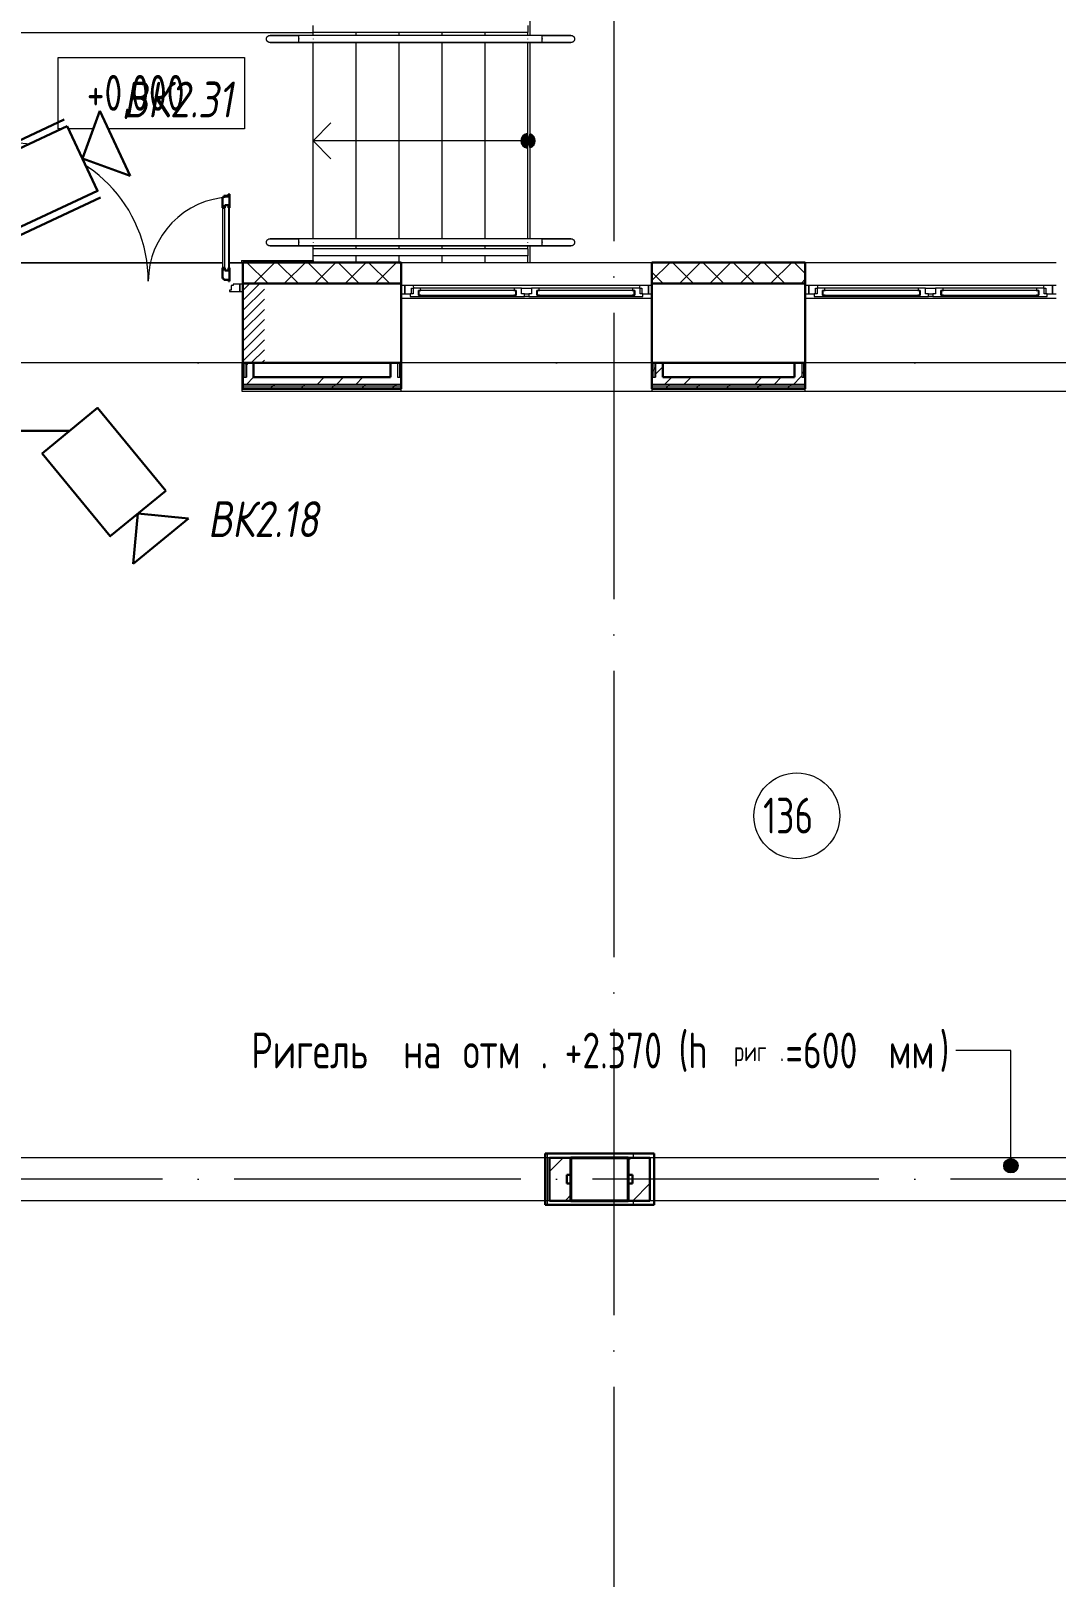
# Model space of a CAD drawing. Header units: millimetres. Extents: x -495897 to 1376592, y -28539 to 470976.
# Drawn here: x -27481 to -20327, y 378776 to 389573 of the extents above; entities that cross this region are included whole.
import ezdxf
from ezdxf.enums import TextEntityAlignment as Align

# ---------------------------------------------------------------- set-up
doc = ezdxf.new("R2010")
doc.units = ezdxf.units.MM
doc.set_wipeout_variables(frame=1)
for name, pattern in [('ADSK_Линия сетки', [25, 20, -2.5, 0, -2.5]), ('ADSK_Сверху', [450, 300, -150]), ('ADSK_Штриховая_ш2 п1_5', [4.5, 3, -1.5])]:
    doc.linetypes.add(name, pattern=pattern)
for name, color, linetype, lineweight in [('_ Окна', 7, 'Continuous', 9), ('RC-Видеонаблюдение', 5, 'Continuous', 30), ('RC-Линии_связи-Адресные', 5, 'Continuous', 30), ('Аннотация', 7, 'Continuous', 18), ('Двери', 252, 'Continuous', 9), ('Лестницы', 252, 'Continuous', 9), ('Линии', 7, 'Continuous', 9), ('Марки помещений', 252, 'Continuous', 20), ('Несущие колонны', 252, 'Continuous', 18), ('Ограждение', 252, 'Continuous', 9), ('Окна', 252, 'Continuous', 9), ('Оси', 252, 'Continuous', 9), ('Отметки', 7, 'Continuous', 9), ('Стены внутренние', 7, 'Continuous', 18), ('Стены наружные', 7, 'Continuous', 18), ('Стены штриховка', 7, 'Continuous', 9), ('Стрелки вверх', 7, 'Continuous', 18)]:
    doc.layers.add(name, color=color, linetype=linetype, lineweight=lineweight)
doc.layers.add('RC-Позиционные_обозначения', color=7, linetype='Continuous')
doc.layers.add('Двери открывание', color=7, linetype='Continuous', lineweight=9, true_color=0xc0c0c0)
doc.styles.add('GOST Common_3', font='', dxfattribs={"height": 3.5})
doc.styles.add('GOST Common_5', font='', dxfattribs={"width": 0.9, "height": 2.5})
doc.styles.add('RubezhCAD', font='', dxfattribs={"oblique": 10})
doc.styles.get("Standard").update_dxf_attribs({"font": ''})
doc.styles.get('GOST Common_3').set_extended_font_data('GOST 2.304 type A')
doc.styles.get('GOST Common_5').set_extended_font_data('GOST 2.304 type A')
doc.styles.get('RubezhCAD').set_extended_font_data('GOST type A')
doc.styles.get('Standard').set_extended_font_data('GOST type B')

# ---------------------------------------------------------------- blocks, each defined once
blk = doc.blocks.new('RC-UGO-CAM-03')
blk.add_attdef('PSTN', text='', height=2.5).set_placement((4.63, 3.28), align=Align.BOTTOM_LEFT)
blk.add_wipeout([(3.74, 0), (6.24, 2.5), (6.24, -2.5)])
blk.add_line((6.24, 2.5), (6.24, -2.5))
blk.add_wipeout([(-3.74, -2.5), (-3.74, 2.5), (3.74, 2.5), (3.74, -2.5)])
for q in [(6.24, 2.5), (6.24, -2.5)]:
    blk.add_line((3.74, 0), q)
blk.add_lwpolyline([(3.74, 3), (-4.24, 3), (-4.24, -3), (3.74, -3)])
blk.add_lwpolyline([(3.74, -2.5), (3.74, 2.5), (-3.74, 2.5), (-3.74, -2.5), (3.74, -2.5)], close=True)
blk = doc.blocks.new('RC-UGO-CAM-01')
blk.add_attdef('PSTN', text='', height=2.5).set_placement((4.63, 3.28), align=Align.BOTTOM_LEFT)
at = {"color": 1}
blk.add_wipeout([(3.74, 0), (6.24, 2.5), (6.24, -2.5)], dxfattribs=at)
blk.add_line((6.24, 2.5), (6.24, -2.5), dxfattribs=at)
blk.add_wipeout([(-3.74, -2.5), (-3.74, 2.5), (3.74, 2.5), (3.74, -2.5)], dxfattribs=at)
for q in [(6.24, 2.5), (6.24, -2.5)]:
    blk.add_line((3.74, 0), q, dxfattribs=at)
blk.add_lwpolyline([(3.74, -2.5), (3.74, 2.5), (-3.74, 2.5), (-3.74, -2.5), (3.74, -2.5)], close=True, dxfattribs=at)
blk = doc.blocks.new('1 этаж')
at = {"layer": 'Аннотация', "lineweight": 9, "true_color": 0x636466}
h = blk.add_hatch(color=251, dxfattribs=at)
edge = h.paths.add_edge_path()
edge.add_arc((-19886, 21250), 50, 0, 360)
at = {"layer": 'Двери', "lineweight": 18, "true_color": 0x636466}
h = blk.add_hatch(dxfattribs=at)
h.set_pattern_fill('FP_2', color=251, style=0, pattern_type=2)
h.set_pattern_definition([(45, (-26220.8, 27131.27), (-35.3553, 35.3553), [])])
h.paths.add_polyline_path([(-25149, 26856), (-25096, 26856), (-25096, 27406), (-25246, 27406), (-25246, 26856)])
h.paths.add_polyline_path([(-26946, 26856), (-26946, 27406), (-27096, 27406), (-27096, 26856)])
at = {"layer": 'Стрелки вверх', "true_color": 0x636466}
h = blk.add_hatch(color=251, dxfattribs=at)
edge = h.paths.add_edge_path()
edge.add_arc((-23256, 28407), 50, 89.8309, 270.1691)
edge.add_line((-23256, 28357), (-23256, 28407))
edge.add_line((-23256, 28407), (-23256, 28457))
for points in [[(-23263, 28358), (-23256, 28359), (-23256, 28456), (-23263, 28457), (-23289, 28445), (-23304, 28421), (-23304, 28393), (-23289, 28369)], [(-23243, 28361), (-23235, 28362), (-23214, 28380), (-23206, 28407), (-23214, 28434), (-23235, 28453), (-23243, 28454)]]:
    blk.add_hatch(color=251, dxfattribs=at).paths.add_polyline_path(points)
h = blk.add_hatch(color=251, dxfattribs=at)
edge = h.paths.add_edge_path()
edge.add_arc((-23256, 28407), 50, 0, 74.5742)
edge.add_line((-23243, 28455), (-23256, 28407))
edge.add_line((-23256, 28407), (-23206, 28407))
h = blk.add_hatch(color=251, dxfattribs=at)
edge = h.paths.add_edge_path()
edge.add_arc((-23256, 28407), 50, 285.4258, 360)
edge.add_line((-23206, 28407), (-23256, 28407))
edge.add_line((-23256, 28407), (-23243, 28359))
at = {"layer": '_ Окна', "color": 251, "true_color": 0x636466}
for p, q in [((-24116, 27396), (-24141, 27396)), ((-24141, 27338), (-24116, 27338)), ((-24116, 27338), (-24116, 27396)), ((-24018, 27362), (-24021, 27362)), ((-24021, 27362), (-24021, 27330)), ((-24021, 27330), (-24018, 27330)), ((-23341, 27362), (-24018, 27362)), ((-24018, 27362), (-24018, 27330)), ((-24018, 27330), (-24018, 27362)), ((-24018, 27330), (-23341, 27330)), ((-23341, 27330), (-23341, 27362)), ((-23341, 27362), (-23341, 27330)), ((-23338, 27362), (-23341, 27362)), ((-23341, 27330), (-23338, 27330)), ((-23338, 27330), (-23338, 27362)), ((-23191, 27362), (-23194, 27362)), ((-23194, 27362), (-23194, 27330)), ((-23194, 27330), (-23191, 27330)), ((-22514, 27362), (-23191, 27362)), ((-23191, 27362), (-23191, 27330)), ((-23191, 27330), (-23191, 27362)), ((-23191, 27330), (-22514, 27330)), ((-22514, 27330), (-22514, 27362)), ((-22514, 27362), (-22514, 27330)), ((-22511, 27362), (-22514, 27362)), ((-22514, 27330), (-22511, 27330)), ((-22511, 27330), (-22511, 27362)), ((-22391, 27396), (-22416, 27396)), ((-22416, 27396), (-22416, 27338)), ((-22416, 27338), (-22391, 27338)), ((-21296, 27396), (-21321, 27396)), ((-21321, 27338), (-21296, 27338)), ((-21296, 27338), (-21296, 27396)), ((-21198, 27362), (-21201, 27362)), ((-21201, 27362), (-21201, 27330)), ((-21201, 27330), (-21198, 27330)), ((-20521, 27362), (-21198, 27362)), ((-21198, 27362), (-21198, 27330)), ((-21198, 27330), (-21198, 27362)), ((-21198, 27330), (-20521, 27330)), ((-20521, 27330), (-20521, 27362)), ((-20521, 27362), (-20521, 27330)), ((-20518, 27362), (-20521, 27362)), ((-20521, 27330), (-20518, 27330)), ((-20518, 27330), (-20518, 27362)), ((-20371, 27362), (-20374, 27362)), ((-20374, 27362), (-20374, 27330)), ((-20374, 27330), (-20371, 27330)), ((-19694, 27362), (-20371, 27362)), ((-20371, 27362), (-20371, 27330)), ((-20371, 27330), (-20371, 27362)), ((-20371, 27330), (-19694, 27330)), ((-19694, 27330), (-19694, 27362)), ((-19694, 27362), (-19694, 27330)), ((-19691, 27362), (-19694, 27362)), ((-19694, 27330), (-19691, 27330)), ((-19691, 27330), (-19691, 27362)), ((-19571, 27396), (-19596, 27396)), ((-19596, 27396), (-19596, 27338)), ((-19596, 27338), (-19571, 27338))]:
    blk.add_line(p, q, dxfattribs=at)
at = {"layer": '_ Окна', "color": 251, "lineweight": 18, "true_color": 0x636466}
for p, q in [((-24056, 27396), (-24116, 27396)), ((-24116, 27396), (-24116, 27338)), ((-24116, 27338), (-24078, 27338)), ((-24058, 27338), (-24078, 27338)), ((-24078, 27338), (-24078, 27321)), ((-24078, 27321), (-24022, 27321)), ((-24070, 27338), (-24070, 27379)), ((-24070, 27379), (-24058, 27379)), ((-24058, 27379), (-24058, 27338)), ((-24007, 27379), (-24058, 27379)), ((-24052, 27379), (-24056, 27396)), ((-24022, 27321), (-24021, 27322)), ((-24021, 27330), (-24021, 27362)), ((-24021, 27362), (-24003, 27362)), ((-24003, 27330), (-24021, 27330)), ((-24021, 27322), (-24020, 27321)), ((-24020, 27321), (-24005, 27321)), ((-24003, 27362), (-24007, 27379)), ((-24005, 27321), (-24003, 27330)), ((-23351, 27379), (-23356, 27362)), ((-23356, 27362), (-23338, 27362)), ((-23338, 27330), (-23356, 27330)), ((-23356, 27330), (-23353, 27321)), ((-23353, 27321), (-23339, 27321)), ((-23301, 27379), (-23351, 27379)), ((-23339, 27321), (-23338, 27322)), ((-23338, 27362), (-23338, 27330)), ((-23338, 27322), (-23337, 27321)), ((-23337, 27321), (-23281, 27321)), ((-23301, 27338), (-23301, 27379)), ((-23281, 27338), (-23301, 27338)), ((-23281, 27321), (-23281, 27338)), ((-23231, 27338), (-23251, 27338)), ((-23251, 27338), (-23251, 27321)), ((-23251, 27321), (-23195, 27321)), ((-23231, 27379), (-23231, 27338)), ((-23180, 27379), (-23231, 27379)), ((-23195, 27321), (-23194, 27322)), ((-23194, 27330), (-23194, 27362)), ((-23194, 27362), (-23176, 27362)), ((-23176, 27330), (-23194, 27330)), ((-23194, 27322), (-23193, 27321)), ((-23193, 27321), (-23178, 27321)), ((-23176, 27362), (-23180, 27379)), ((-23178, 27321), (-23176, 27330)), ((-22524, 27379), (-22529, 27362)), ((-22529, 27362), (-22511, 27362)), ((-22511, 27330), (-22529, 27330)), ((-22529, 27330), (-22526, 27321)), ((-22526, 27321), (-22512, 27321)), ((-22474, 27379), (-22524, 27379)), ((-22512, 27321), (-22511, 27322)), ((-22511, 27362), (-22511, 27330)), ((-22511, 27322), (-22510, 27321)), ((-22510, 27321), (-22454, 27321)), ((-22475, 27396), (-22480, 27379)), ((-22416, 27396), (-22475, 27396)), ((-22474, 27338), (-22474, 27379)), ((-22474, 27379), (-22462, 27379)), ((-22454, 27338), (-22474, 27338)), ((-22462, 27379), (-22462, 27338)), ((-22454, 27321), (-22454, 27338)), ((-22454, 27338), (-22416, 27338)), ((-22416, 27338), (-22416, 27396)), ((-21236, 27396), (-21296, 27396)), ((-21296, 27396), (-21296, 27338)), ((-21296, 27338), (-21258, 27338)), ((-21238, 27338), (-21258, 27338)), ((-21258, 27338), (-21258, 27321)), ((-21258, 27321), (-21202, 27321)), ((-21250, 27338), (-21250, 27379)), ((-21250, 27379), (-21238, 27379)), ((-21238, 27379), (-21238, 27338)), ((-21187, 27379), (-21238, 27379)), ((-21232, 27379), (-21236, 27396)), ((-21202, 27321), (-21201, 27322)), ((-21201, 27330), (-21201, 27362)), ((-21201, 27362), (-21183, 27362)), ((-21183, 27330), (-21201, 27330)), ((-21201, 27322), (-21200, 27321)), ((-21200, 27321), (-21185, 27321)), ((-21183, 27362), (-21187, 27379)), ((-21185, 27321), (-21183, 27330)), ((-20531, 27379), (-20536, 27362)), ((-20536, 27362), (-20518, 27362)), ((-20518, 27330), (-20536, 27330)), ((-20536, 27330), (-20533, 27321)), ((-20533, 27321), (-20519, 27321)), ((-20481, 27379), (-20531, 27379)), ((-20519, 27321), (-20518, 27322)), ((-20518, 27362), (-20518, 27330)), ((-20518, 27322), (-20517, 27321)), ((-20517, 27321), (-20461, 27321)), ((-20481, 27338), (-20481, 27379)), ((-20461, 27338), (-20481, 27338)), ((-20461, 27321), (-20461, 27338)), ((-20411, 27338), (-20431, 27338)), ((-20431, 27338), (-20431, 27321)), ((-20431, 27321), (-20375, 27321)), ((-20411, 27379), (-20411, 27338)), ((-20360, 27379), (-20411, 27379)), ((-20375, 27321), (-20374, 27322)), ((-20374, 27330), (-20374, 27362)), ((-20374, 27362), (-20356, 27362)), ((-20356, 27330), (-20374, 27330)), ((-20374, 27322), (-20373, 27321)), ((-20373, 27321), (-20358, 27321)), ((-20356, 27362), (-20360, 27379)), ((-20358, 27321), (-20356, 27330)), ((-19704, 27379), (-19709, 27362)), ((-19709, 27362), (-19691, 27362)), ((-19691, 27330), (-19709, 27330)), ((-19709, 27330), (-19706, 27321)), ((-19706, 27321), (-19692, 27321)), ((-19654, 27379), (-19704, 27379)), ((-19692, 27321), (-19691, 27322)), ((-19691, 27362), (-19691, 27330)), ((-19691, 27322), (-19690, 27321)), ((-19690, 27321), (-19634, 27321)), ((-19655, 27396), (-19660, 27379)), ((-19596, 27396), (-19655, 27396)), ((-19654, 27338), (-19654, 27379)), ((-19654, 27379), (-19642, 27379)), ((-19634, 27338), (-19654, 27338)), ((-19642, 27379), (-19642, 27338)), ((-19634, 27321), (-19634, 27338)), ((-19634, 27338), (-19596, 27338)), ((-19596, 27338), (-19596, 27396))]:
    blk.add_line(p, q, dxfattribs=at)
at = {"layer": 'Аннотация', "color": 251, "lineweight": 20, "true_color": 0x636466}
for p, q in [((-26534, 28490), (-26534, 28990)), ((-26534, 28990), (-25234, 28990)), ((-25234, 28990), (-25234, 28490)), ((-25234, 28490), (-26534, 28490))]:
    blk.add_line(p, q, dxfattribs=at)
at = {"layer": 'Аннотация', "color": 251, "lineweight": 9, "true_color": 0x636466}
for p, q in [((-20265, 22055), (-20271, 22055)), ((-19886, 22055), (-20265, 22055)), ((-19886, 21250), (-19886, 22055))]:
    blk.add_line(p, q, dxfattribs=at)
blk.add_circle((-19886, 21250), 50, dxfattribs=at)
at = {"layer": 'Двери', "color": 251, "lineweight": 30, "true_color": 0x636466}
for p, q in [((-25379, 28014), (-25388, 28014)), ((-25388, 28014), (-25388, 27940)), ((-25347, 28024), (-25379, 28024)), ((-25379, 28024), (-25379, 28014)), ((-25338, 28034), (-25347, 28034)), ((-25347, 28034), (-25347, 28024)), ((-25338, 27940), (-25338, 28034)), ((-25388, 27940), (-25371, 27940)), ((-25371, 27940), (-25371, 27958)), ((-25371, 27958), (-25347, 27958)), ((-25347, 27958), (-25347, 27940)), ((-25347, 27940), (-25338, 27940)), ((-25388, 27520), (-25388, 27446)), ((-25388, 27520), (-25371, 27520)), ((-25388, 27446), (-25379, 27446)), ((-25379, 27446), (-25379, 27436)), ((-25379, 27436), (-25347, 27436)), ((-25371, 27520), (-25371, 27502)), ((-25371, 27502), (-25347, 27502)), ((-25347, 27520), (-25338, 27520)), ((-25347, 27502), (-25347, 27520)), ((-25347, 27436), (-25347, 27426)), ((-25347, 27426), (-25338, 27426)), ((-25338, 27426), (-25338, 27520))]:
    blk.add_line(p, q, dxfattribs=at)
at = {"layer": 'Двери', "color": 251, "true_color": 0x636466}
for p, q in [((-25388, 27940), (-25388, 27520)), ((-25371, 27502), (-25371, 27958)), ((-25371, 27958), (-25347, 27958)), ((-25347, 27958), (-25347, 27502)), ((-25338, 27520), (-25338, 27940)), ((-25347, 27502), (-25371, 27502)), ((-25328, 27365), (-25338, 27365)), ((-25338, 27365), (-25338, 27356)), ((-25338, 27356), (-25266, 27356)), ((-25313, 27397), (-25328, 27397)), ((-25328, 27397), (-25328, 27365)), ((-25313, 27406), (-25313, 27397)), ((-25266, 27406), (-25313, 27406)), ((-25246, 27406), (-25266, 27406)), ((-25266, 27406), (-25266, 27356)), ((-25266, 27356), (-25266, 27406)), ((-25266, 27356), (-25246, 27356)), ((-25246, 27356), (-25246, 27406))]:
    blk.add_line(p, q, dxfattribs=at)
at = {"layer": 'Двери', "color": 251, "linetype": 'ADSK_Штриховая_ш2 п1_5', "true_color": 0x636466}
for p, q in [((-25096, 27406), (-25246, 27406)), ((-25246, 27406), (-25246, 26856)), ((-25246, 26856), (-25096, 26856))]:
    blk.add_line(p, q, dxfattribs=at)
at = {"layer": 'Двери открывание', "color": 251, "true_color": 0x636466}
for centre, radius, start, end in [((-26874, 27426), 968, 0, 88.8161), ((-25318, 27426), 588, 91.9492, 180)]:
    blk.add_arc(centre, radius, start, end, dxfattribs=at)
at = {"layer": 'Лестницы', "color": 251, "true_color": 0x636466}
for p, q in [((-24756, 29143), (-24756, 29163)), ((-24756, 29143), (-24756, 29163)), ((-24456, 29143), (-24456, 29163)), ((-24456, 29143), (-24456, 29163)), ((-24156, 29143), (-24156, 29163)), ((-24156, 29143), (-24156, 29163)), ((-23856, 29143), (-23856, 29163)), ((-23856, 29143), (-23856, 29163)), ((-23556, 29143), (-23556, 29163)), ((-23556, 29143), (-23556, 29163)), ((-24756, 27723), (-24756, 29093)), ((-24756, 27723), (-24756, 29093)), ((-24456, 27723), (-24456, 29093)), ((-24456, 27723), (-24456, 29093)), ((-24156, 27723), (-24156, 29093)), ((-24156, 27723), (-24156, 29093)), ((-23856, 27723), (-23856, 29093)), ((-23856, 27723), (-23856, 29093)), ((-23556, 27723), (-23556, 29093)), ((-23556, 27723), (-23556, 29093)), ((-24756, 27653), (-24756, 27673)), ((-24756, 27653), (-24756, 27673)), ((-24456, 27653), (-24456, 27673)), ((-24456, 27653), (-24456, 27673)), ((-24156, 27653), (-24156, 27673)), ((-24156, 27653), (-24156, 27673)), ((-23856, 27653), (-23856, 27673)), ((-23856, 27653), (-23856, 27673)), ((-23556, 27653), (-23556, 27673)), ((-23556, 27653), (-23556, 27673)), ((-26804, 27556), (-25388, 27556)), ((-25338, 27556), (-25256, 27556)), ((-24756, 27571), (-24756, 27603)), ((-24756, 27571), (-24756, 27603)), ((-24456, 27558), (-24456, 27603)), ((-24456, 27558), (-24456, 27603)), ((-24156, 27558), (-24156, 27603)), ((-24156, 27558), (-24156, 27603)), ((-23856, 27558), (-23856, 27603)), ((-23856, 27558), (-23856, 27603)), ((-23556, 27558), (-23556, 27603)), ((-23556, 27558), (-23556, 27603))]:
    blk.add_line(p, q, dxfattribs=at)
at = {"layer": 'Линии', "color": 251, "linetype": 'ADSK_Сверху', "ltscale": 100, "true_color": 0x636466}
for p, q in [((-7751, 21306), (-28216, 21306)), ((-7751, 21006), (-28216, 21006))]:
    blk.add_line(p, q, dxfattribs=at)
at = {"layer": 'Марки помещений', "color": 251, "true_color": 0x636466}
blk.add_circle((-21380, 23693), 300, dxfattribs=at)
at = {"layer": 'Несущие колонны', "color": 251, "lineweight": 40, "true_color": 0x636466}
for p, q in [((-22956, 21306), (-22556, 21306)), ((-22956, 21006), (-22956, 21306)), ((-22556, 21306), (-22956, 21306)), ((-22956, 21306), (-22956, 21006)), ((-22556, 21306), (-22556, 21006)), ((-22556, 21006), (-22556, 21306)), ((-22556, 21006), (-22956, 21006)), ((-22956, 21006), (-22556, 21006))]:
    blk.add_line(p, q, dxfattribs=at)
at = {"layer": 'Ограждение', "color": 251, "true_color": 0x636466}
for p, q in [((-26961, 29163), (-24756, 29163)), ((-24756, 29163), (-24756, 29213)), ((-23256, 29163), (-24756, 29163)), ((-23256, 29213), (-23256, 29163)), ((-24762, 29143), (-24856, 29143)), ((-24856, 29093), (-24856, 29143)), ((-24756, 29143), (-24856, 29143)), ((-24856, 29121), (-24856, 29116)), ((-24856, 29118), (-24856, 29121)), ((-24856, 29116), (-24856, 29118)), ((-24856, 29093), (-24762, 29093)), ((-24756, 29093), (-24856, 29093)), ((-23262, 29143), (-24762, 29143)), ((-24762, 29093), (-23262, 29093)), ((-23256, 29143), (-24756, 29143)), ((-23256, 29093), (-24756, 29093)), ((-23156, 29143), (-23256, 29143)), ((-23156, 29143), (-23256, 29143)), ((-23256, 29093), (-23156, 29093)), ((-23156, 29093), (-23256, 29093)), ((-23156, 29093), (-23156, 29143)), ((-23156, 29116), (-23156, 29121)), ((-23156, 29121), (-23156, 29118)), ((-23156, 29118), (-23156, 29116)), ((-24762, 27723), (-24856, 27723)), ((-24856, 27673), (-24856, 27723)), ((-24756, 27723), (-24856, 27723)), ((-24856, 27701), (-24856, 27696)), ((-24856, 27698), (-24856, 27701)), ((-24856, 27696), (-24856, 27698)), ((-24856, 27673), (-24762, 27673)), ((-24756, 27673), (-24856, 27673)), ((-23262, 27723), (-24762, 27723)), ((-24762, 27673), (-23262, 27673)), ((-23256, 27723), (-24756, 27723)), ((-23256, 27673), (-24756, 27673)), ((-24756, 27603), (-24756, 27653)), ((-23256, 27653), (-24756, 27653)), ((-23156, 27723), (-23256, 27723)), ((-23156, 27723), (-23256, 27723)), ((-23256, 27673), (-23156, 27673)), ((-23156, 27673), (-23256, 27673)), ((-23256, 27653), (-23256, 27603)), ((-23156, 27673), (-23156, 27723)), ((-23156, 27696), (-23156, 27701)), ((-23156, 27701), (-23156, 27698)), ((-23156, 27698), (-23156, 27696)), ((-23256, 27603), (-24756, 27603)), ((-22391, 27306), (-24141, 27306)), ((-19571, 27306), (-21321, 27306)), ((-25251, 26656), (-25251, 26856)), ((-25246, 26856), (-25251, 26856)), ((-22391, 26856), (-24141, 26856)), ((-19571, 26856), (-21321, 26856)), ((-24141, 26656), (-24141, 26676)), ((-22391, 26676), (-22391, 26656)), ((-21321, 26656), (-21321, 26676)), ((-11051, 26656), (-25251, 26656)), ((-22391, 26656), (-24141, 26656)), ((-19571, 26656), (-21321, 26656))]:
    blk.add_line(p, q, dxfattribs=at)
at = {"layer": 'Ограждение', "color": 251, "true_color": 0x636466, "flags": 128}
for points in [[(-25081, 29118), (-25081, 29119), (-25081, 29120), (-25081, 29121), (-25081, 29122), (-25081, 29123), (-25080, 29124), (-25080, 29125), (-25080, 29126), (-25080, 29127), (-25079, 29128), (-25079, 29129), (-25078, 29130), (-25078, 29131), (-25077, 29132), (-25077, 29132), (-25076, 29133), (-25076, 29134), (-25075, 29135), (-25074, 29135), (-25074, 29136), (-25073, 29137), (-25072, 29138), (-25071, 29138), (-25071, 29139), (-25070, 29139), (-25069, 29140), (-25068, 29140), (-25067, 29141), (-25066, 29141), (-25065, 29142), (-25064, 29142), (-25063, 29142), (-25062, 29142), (-25061, 29143), (-25060, 29143), (-25059, 29143), (-25058, 29143), (-25057, 29143), (-25056, 29143), (-25056, 29143)], [(-25056, 29093), (-25057, 29093), (-25058, 29093), (-25059, 29093), (-25060, 29094), (-25061, 29094), (-25062, 29094), (-25063, 29094), (-25064, 29095), (-25065, 29095), (-25066, 29095), (-25067, 29096), (-25068, 29096), (-25069, 29097), (-25069, 29097), (-25070, 29098), (-25071, 29098), (-25072, 29099), (-25073, 29099), (-25073, 29100), (-25074, 29101), (-25075, 29102), (-25075, 29102), (-25076, 29103), (-25077, 29104), (-25077, 29105), (-25078, 29106), (-25078, 29106), (-25079, 29107), (-25079, 29108), (-25079, 29109), (-25080, 29110), (-25080, 29111), (-25080, 29112), (-25081, 29113), (-25081, 29114), (-25081, 29115), (-25081, 29116), (-25081, 29117), (-25081, 29118), (-25081, 29118)], [(-24856, 29143), (-24864, 29143), (-24872, 29143), (-24880, 29143), (-24888, 29143), (-24896, 29143), (-24904, 29143), (-24911, 29143), (-24919, 29143), (-24927, 29143), (-24934, 29143), (-24941, 29143), (-24949, 29143), (-24956, 29143), (-24962, 29143), (-24969, 29143), (-24976, 29143), (-24982, 29143), (-24988, 29143), (-24994, 29143), (-25000, 29143), (-25005, 29143), (-25010, 29143), (-25015, 29143), (-25020, 29143), (-25024, 29143), (-25029, 29143), (-25033, 29143), (-25036, 29143), (-25040, 29143), (-25043, 29143), (-25045, 29143), (-25048, 29143), (-25050, 29143), (-25052, 29143), (-25053, 29143), (-25054, 29143), (-25055, 29143), (-25056, 29143), (-25056, 29143), (-25056, 29143)], [(-25056, 29143), (-25056, 29143), (-25056, 29143), (-25055, 29143), (-25054, 29143), (-25052, 29143), (-25050, 29143), (-25048, 29143), (-25046, 29143), (-25043, 29143), (-25040, 29143), (-25037, 29143), (-25034, 29143), (-25030, 29143), (-25026, 29143), (-25021, 29143), (-25017, 29143), (-25012, 29143), (-25007, 29143), (-25001, 29143), (-24996, 29143), (-24990, 29143), (-24984, 29143), (-24977, 29143), (-24971, 29143), (-24964, 29143), (-24957, 29143), (-24950, 29143), (-24943, 29143), (-24936, 29143), (-24929, 29143), (-24921, 29143), (-24914, 29143), (-24906, 29143), (-24898, 29143), (-24890, 29143), (-24882, 29143), (-24874, 29143), (-24866, 29143), (-24858, 29143), (-24856, 29143)], [(-24856, 29093), (-24864, 29093), (-24872, 29093), (-24880, 29093), (-24888, 29093), (-24896, 29093), (-24904, 29093), (-24911, 29093), (-24919, 29093), (-24927, 29093), (-24934, 29093), (-24941, 29093), (-24949, 29093), (-24956, 29093), (-24962, 29093), (-24969, 29093), (-24976, 29093), (-24982, 29093), (-24988, 29093), (-24994, 29093), (-25000, 29093), (-25005, 29093), (-25010, 29093), (-25015, 29093), (-25020, 29093), (-25024, 29093), (-25029, 29093), (-25033, 29093), (-25036, 29093), (-25040, 29093), (-25043, 29093), (-25045, 29093), (-25048, 29093), (-25050, 29093), (-25052, 29093), (-25053, 29093), (-25054, 29093), (-25055, 29093), (-25056, 29093), (-25056, 29093), (-25056, 29093)], [(-25056, 29093), (-25056, 29093), (-25056, 29093), (-25055, 29093), (-25054, 29093), (-25052, 29093), (-25050, 29093), (-25048, 29093), (-25046, 29093), (-25043, 29093), (-25040, 29093), (-25037, 29093), (-25034, 29093), (-25030, 29093), (-25026, 29093), (-25021, 29093), (-25017, 29093), (-25012, 29093), (-25007, 29093), (-25001, 29093), (-24996, 29093), (-24990, 29093), (-24984, 29093), (-24977, 29093), (-24971, 29093), (-24964, 29093), (-24957, 29093), (-24950, 29093), (-24943, 29093), (-24936, 29093), (-24929, 29093), (-24921, 29093), (-24914, 29093), (-24906, 29093), (-24898, 29093), (-24890, 29093), (-24882, 29093), (-24874, 29093), (-24866, 29093), (-24858, 29093), (-24856, 29093)], [(-23156, 29143), (-23148, 29143), (-23140, 29143), (-23132, 29143), (-23124, 29143), (-23116, 29143), (-23108, 29143), (-23101, 29143), (-23093, 29143), (-23085, 29143), (-23078, 29143), (-23071, 29143), (-23063, 29143), (-23056, 29143), (-23050, 29143), (-23043, 29143), (-23036, 29143), (-23030, 29143), (-23024, 29143), (-23018, 29143), (-23012, 29143), (-23007, 29143), (-23002, 29143), (-22997, 29143), (-22992, 29143), (-22988, 29143), (-22983, 29143), (-22979, 29143), (-22976, 29143), (-22972, 29143), (-22969, 29143), (-22967, 29143), (-22964, 29143), (-22962, 29143), (-22960, 29143), (-22959, 29143), (-22958, 29143), (-22957, 29143), (-22956, 29143), (-22956, 29143), (-22956, 29143)], [(-22956, 29143), (-22956, 29143), (-22956, 29143), (-22957, 29143), (-22958, 29143), (-22960, 29143), (-22962, 29143), (-22964, 29143), (-22966, 29143), (-22969, 29143), (-22972, 29143), (-22975, 29143), (-22978, 29143), (-22982, 29143), (-22986, 29143), (-22991, 29143), (-22995, 29143), (-23000, 29143), (-23005, 29143), (-23011, 29143), (-23016, 29143), (-23022, 29143), (-23028, 29143), (-23035, 29143), (-23041, 29143), (-23048, 29143), (-23055, 29143), (-23062, 29143), (-23069, 29143), (-23076, 29143), (-23083, 29143), (-23091, 29143), (-23098, 29143), (-23106, 29143), (-23114, 29143), (-23122, 29143), (-23130, 29143), (-23138, 29143), (-23146, 29143), (-23154, 29143), (-23156, 29143)], [(-23156, 29093), (-23148, 29093), (-23140, 29093), (-23132, 29093), (-23124, 29093), (-23116, 29093), (-23108, 29093), (-23101, 29093), (-23093, 29093), (-23085, 29093), (-23078, 29093), (-23071, 29093), (-23063, 29093), (-23056, 29093), (-23050, 29093), (-23043, 29093), (-23036, 29093), (-23030, 29093), (-23024, 29093), (-23018, 29093), (-23012, 29093), (-23007, 29093), (-23002, 29093), (-22997, 29093), (-22992, 29093), (-22988, 29093), (-22983, 29093), (-22979, 29093), (-22976, 29093), (-22972, 29093), (-22969, 29093), (-22967, 29093), (-22964, 29093), (-22962, 29093), (-22960, 29093), (-22959, 29093), (-22958, 29093), (-22957, 29093), (-22956, 29093), (-22956, 29093), (-22956, 29093)], [(-22956, 29093), (-22956, 29093), (-22956, 29093), (-22957, 29093), (-22958, 29093), (-22960, 29093), (-22962, 29093), (-22964, 29093), (-22966, 29093), (-22969, 29093), (-22972, 29093), (-22975, 29093), (-22978, 29093), (-22982, 29093), (-22986, 29093), (-22991, 29093), (-22995, 29093), (-23000, 29093), (-23005, 29093), (-23011, 29093), (-23016, 29093), (-23022, 29093), (-23028, 29093), (-23035, 29093), (-23041, 29093), (-23048, 29093), (-23055, 29093), (-23062, 29093), (-23069, 29093), (-23076, 29093), (-23083, 29093), (-23091, 29093), (-23098, 29093), (-23106, 29093), (-23114, 29093), (-23122, 29093), (-23130, 29093), (-23138, 29093), (-23146, 29093), (-23154, 29093), (-23156, 29093)], [(-22956, 29143), (-22955, 29143), (-22954, 29143), (-22953, 29143), (-22952, 29143), (-22951, 29143), (-22950, 29143), (-22949, 29142), (-22948, 29142), (-22947, 29142), (-22946, 29141), (-22945, 29141), (-22944, 29140), (-22943, 29140), (-22943, 29139), (-22942, 29139), (-22941, 29138), (-22940, 29138), (-22939, 29137), (-22939, 29136), (-22938, 29136), (-22937, 29135), (-22937, 29134), (-22936, 29133), (-22935, 29133), (-22935, 29132), (-22934, 29131), (-22934, 29130), (-22933, 29129), (-22933, 29128), (-22933, 29127), (-22932, 29126), (-22932, 29125), (-22932, 29124), (-22931, 29123), (-22931, 29123), (-22931, 29122), (-22931, 29121), (-22931, 29120), (-22931, 29119), (-22931, 29118)], [(-22931, 29118), (-22931, 29117), (-22931, 29116), (-22931, 29115), (-22931, 29114), (-22931, 29113), (-22932, 29112), (-22932, 29111), (-22932, 29110), (-22932, 29109), (-22933, 29109), (-22933, 29108), (-22934, 29107), (-22934, 29106), (-22935, 29105), (-22935, 29104), (-22936, 29103), (-22936, 29103), (-22937, 29102), (-22938, 29101), (-22938, 29100), (-22939, 29100), (-22940, 29099), (-22941, 29098), (-22941, 29098), (-22942, 29097), (-22943, 29097), (-22944, 29096), (-22945, 29096), (-22946, 29095), (-22947, 29095), (-22948, 29095), (-22949, 29094), (-22950, 29094), (-22951, 29094), (-22952, 29094), (-22953, 29093), (-22954, 29093), (-22955, 29093), (-22956, 29093), (-22956, 29093)], [(-25081, 27698), (-25081, 27699), (-25081, 27700), (-25081, 27701), (-25081, 27702), (-25081, 27703), (-25080, 27704), (-25080, 27705), (-25080, 27706), (-25080, 27707), (-25079, 27708), (-25079, 27709), (-25078, 27710), (-25078, 27711), (-25077, 27712), (-25077, 27712), (-25076, 27713), (-25076, 27714), (-25075, 27715), (-25074, 27715), (-25074, 27716), (-25073, 27717), (-25072, 27718), (-25071, 27718), (-25071, 27719), (-25070, 27719), (-25069, 27720), (-25068, 27720), (-25067, 27721), (-25066, 27721), (-25065, 27722), (-25064, 27722), (-25063, 27722), (-25062, 27722), (-25061, 27723), (-25060, 27723), (-25059, 27723), (-25058, 27723), (-25057, 27723), (-25056, 27723), (-25056, 27723)], [(-25056, 27673), (-25057, 27673), (-25058, 27673), (-25059, 27673), (-25060, 27674), (-25061, 27674), (-25062, 27674), (-25063, 27674), (-25064, 27675), (-25065, 27675), (-25066, 27675), (-25067, 27676), (-25068, 27676), (-25069, 27677), (-25069, 27677), (-25070, 27678), (-25071, 27678), (-25072, 27679), (-25073, 27679), (-25073, 27680), (-25074, 27681), (-25075, 27682), (-25075, 27682), (-25076, 27683), (-25077, 27684), (-25077, 27685), (-25078, 27686), (-25078, 27686), (-25079, 27687), (-25079, 27688), (-25079, 27689), (-25080, 27690), (-25080, 27691), (-25080, 27692), (-25081, 27693), (-25081, 27694), (-25081, 27695), (-25081, 27696), (-25081, 27697), (-25081, 27698), (-25081, 27698)], [(-24856, 27723), (-24864, 27723), (-24872, 27723), (-24880, 27723), (-24888, 27723), (-24896, 27723), (-24904, 27723), (-24911, 27723), (-24919, 27723), (-24927, 27723), (-24934, 27723), (-24941, 27723), (-24949, 27723), (-24956, 27723), (-24962, 27723), (-24969, 27723), (-24976, 27723), (-24982, 27723), (-24988, 27723), (-24994, 27723), (-25000, 27723), (-25005, 27723), (-25010, 27723), (-25015, 27723), (-25020, 27723), (-25024, 27723), (-25029, 27723), (-25033, 27723), (-25036, 27723), (-25040, 27723), (-25043, 27723), (-25045, 27723), (-25048, 27723), (-25050, 27723), (-25052, 27723), (-25053, 27723), (-25054, 27723), (-25055, 27723), (-25056, 27723), (-25056, 27723), (-25056, 27723)], [(-25056, 27723), (-25056, 27723), (-25056, 27723), (-25055, 27723), (-25054, 27723), (-25052, 27723), (-25050, 27723), (-25048, 27723), (-25046, 27723), (-25043, 27723), (-25040, 27723), (-25037, 27723), (-25034, 27723), (-25030, 27723), (-25026, 27723), (-25021, 27723), (-25017, 27723), (-25012, 27723), (-25007, 27723), (-25001, 27723), (-24996, 27723), (-24990, 27723), (-24984, 27723), (-24977, 27723), (-24971, 27723), (-24964, 27723), (-24957, 27723), (-24950, 27723), (-24943, 27723), (-24936, 27723), (-24929, 27723), (-24921, 27723), (-24914, 27723), (-24906, 27723), (-24898, 27723), (-24890, 27723), (-24882, 27723), (-24874, 27723), (-24866, 27723), (-24858, 27723), (-24856, 27723)], [(-24856, 27673), (-24864, 27673), (-24872, 27673), (-24880, 27673), (-24888, 27673), (-24896, 27673), (-24904, 27673), (-24911, 27673), (-24919, 27673), (-24927, 27673), (-24934, 27673), (-24941, 27673), (-24949, 27673), (-24956, 27673), (-24962, 27673), (-24969, 27673), (-24976, 27673), (-24982, 27673), (-24988, 27673), (-24994, 27673), (-25000, 27673), (-25005, 27673), (-25010, 27673), (-25015, 27673), (-25020, 27673), (-25024, 27673), (-25029, 27673), (-25033, 27673), (-25036, 27673), (-25040, 27673), (-25043, 27673), (-25045, 27673), (-25048, 27673), (-25050, 27673), (-25052, 27673), (-25053, 27673), (-25054, 27673), (-25055, 27673), (-25056, 27673), (-25056, 27673), (-25056, 27673)], [(-25056, 27673), (-25056, 27673), (-25056, 27673), (-25055, 27673), (-25054, 27673), (-25052, 27673), (-25050, 27673), (-25048, 27673), (-25046, 27673), (-25043, 27673), (-25040, 27673), (-25037, 27673), (-25034, 27673), (-25030, 27673), (-25026, 27673), (-25021, 27673), (-25017, 27673), (-25012, 27673), (-25007, 27673), (-25001, 27673), (-24996, 27673), (-24990, 27673), (-24984, 27673), (-24977, 27673), (-24971, 27673), (-24964, 27673), (-24957, 27673), (-24950, 27673), (-24943, 27673), (-24936, 27673), (-24929, 27673), (-24921, 27673), (-24914, 27673), (-24906, 27673), (-24898, 27673), (-24890, 27673), (-24882, 27673), (-24874, 27673), (-24866, 27673), (-24858, 27673), (-24856, 27673)], [(-23156, 27723), (-23148, 27723), (-23140, 27723), (-23132, 27723), (-23124, 27723), (-23116, 27723), (-23108, 27723), (-23101, 27723), (-23093, 27723), (-23085, 27723), (-23078, 27723), (-23071, 27723), (-23063, 27723), (-23056, 27723), (-23050, 27723), (-23043, 27723), (-23036, 27723), (-23030, 27723), (-23024, 27723), (-23018, 27723), (-23012, 27723), (-23007, 27723), (-23002, 27723), (-22997, 27723), (-22992, 27723), (-22988, 27723), (-22983, 27723), (-22979, 27723), (-22976, 27723), (-22972, 27723), (-22969, 27723), (-22967, 27723), (-22964, 27723), (-22962, 27723), (-22960, 27723), (-22959, 27723), (-22958, 27723), (-22957, 27723), (-22956, 27723), (-22956, 27723), (-22956, 27723)], [(-22956, 27723), (-22956, 27723), (-22956, 27723), (-22957, 27723), (-22958, 27723), (-22960, 27723), (-22962, 27723), (-22964, 27723), (-22966, 27723), (-22969, 27723), (-22972, 27723), (-22975, 27723), (-22978, 27723), (-22982, 27723), (-22986, 27723), (-22991, 27723), (-22995, 27723), (-23000, 27723), (-23005, 27723), (-23011, 27723), (-23016, 27723), (-23022, 27723), (-23028, 27723), (-23035, 27723), (-23041, 27723), (-23048, 27723), (-23055, 27723), (-23062, 27723), (-23069, 27723), (-23076, 27723), (-23083, 27723), (-23091, 27723), (-23098, 27723), (-23106, 27723), (-23114, 27723), (-23122, 27723), (-23130, 27723), (-23138, 27723), (-23146, 27723), (-23154, 27723), (-23156, 27723)], [(-23156, 27673), (-23148, 27673), (-23140, 27673), (-23132, 27673), (-23124, 27673), (-23116, 27673), (-23108, 27673), (-23101, 27673), (-23093, 27673), (-23085, 27673), (-23078, 27673), (-23071, 27673), (-23063, 27673), (-23056, 27673), (-23050, 27673), (-23043, 27673), (-23036, 27673), (-23030, 27673), (-23024, 27673), (-23018, 27673), (-23012, 27673), (-23007, 27673), (-23002, 27673), (-22997, 27673), (-22992, 27673), (-22988, 27673), (-22983, 27673), (-22979, 27673), (-22976, 27673), (-22972, 27673), (-22969, 27673), (-22967, 27673), (-22964, 27673), (-22962, 27673), (-22960, 27673), (-22959, 27673), (-22958, 27673), (-22957, 27673), (-22956, 27673), (-22956, 27673), (-22956, 27673)], [(-22956, 27673), (-22956, 27673), (-22956, 27673), (-22957, 27673), (-22958, 27673), (-22960, 27673), (-22962, 27673), (-22964, 27673), (-22966, 27673), (-22969, 27673), (-22972, 27673), (-22975, 27673), (-22978, 27673), (-22982, 27673), (-22986, 27673), (-22991, 27673), (-22995, 27673), (-23000, 27673), (-23005, 27673), (-23011, 27673), (-23016, 27673), (-23022, 27673), (-23028, 27673), (-23035, 27673), (-23041, 27673), (-23048, 27673), (-23055, 27673), (-23062, 27673), (-23069, 27673), (-23076, 27673), (-23083, 27673), (-23091, 27673), (-23098, 27673), (-23106, 27673), (-23114, 27673), (-23122, 27673), (-23130, 27673), (-23138, 27673), (-23146, 27673), (-23154, 27673), (-23156, 27673)], [(-22956, 27723), (-22955, 27723), (-22954, 27723), (-22953, 27723), (-22952, 27723), (-22951, 27723), (-22950, 27723), (-22949, 27722), (-22948, 27722), (-22947, 27722), (-22946, 27721), (-22945, 27721), (-22944, 27720), (-22943, 27720), (-22943, 27719), (-22942, 27719), (-22941, 27718), (-22940, 27718), (-22939, 27717), (-22939, 27716), (-22938, 27716), (-22937, 27715), (-22937, 27714), (-22936, 27713), (-22935, 27713), (-22935, 27712), (-22934, 27711), (-22934, 27710), (-22933, 27709), (-22933, 27708), (-22933, 27707), (-22932, 27706), (-22932, 27705), (-22932, 27704), (-22931, 27703), (-22931, 27703), (-22931, 27702), (-22931, 27701), (-22931, 27700), (-22931, 27699), (-22931, 27698)], [(-22931, 27698), (-22931, 27697), (-22931, 27696), (-22931, 27695), (-22931, 27694), (-22931, 27693), (-22932, 27692), (-22932, 27691), (-22932, 27690), (-22932, 27689), (-22933, 27689), (-22933, 27688), (-22934, 27687), (-22934, 27686), (-22935, 27685), (-22935, 27684), (-22936, 27683), (-22936, 27683), (-22937, 27682), (-22938, 27681), (-22938, 27680), (-22939, 27680), (-22940, 27679), (-22941, 27678), (-22941, 27678), (-22942, 27677), (-22943, 27677), (-22944, 27676), (-22945, 27676), (-22946, 27675), (-22947, 27675), (-22948, 27675), (-22949, 27674), (-22950, 27674), (-22951, 27674), (-22952, 27674), (-22953, 27673), (-22954, 27673), (-22955, 27673), (-22956, 27673), (-22956, 27673)]]:
    blk.add_lwpolyline(points, dxfattribs=at)
at = {"layer": 'Ограждение', "color": 251, "true_color": 0x636466}
for points in [[(-24756, 29120), (-24756, 29120), (-24756, 29118), (-24756, 29117), (-24756, 29116)], [(-23256, 29116), (-23256, 29117), (-23256, 29118), (-23256, 29120), (-23256, 29120)], [(-24756, 27700), (-24756, 27700), (-24756, 27698), (-24756, 27697), (-24756, 27696)], [(-23256, 27696), (-23256, 27697), (-23256, 27698), (-23256, 27700), (-23256, 27700)]]:
    blk.add_open_spline(points, degree=3, dxfattribs=at)
at = {"layer": 'Окна', "color": 251, "true_color": 0x636466}
for p, q in [((-22475, 27396), (-24056, 27396)), ((-24022, 27321), (-24020, 27321)), ((-23351, 27379), (-24007, 27379)), ((-24005, 27321), (-23353, 27321)), ((-23339, 27321), (-23337, 27321)), ((-23301, 27379), (-23231, 27379)), ((-23281, 27338), (-23251, 27338)), ((-23251, 27321), (-23281, 27321)), ((-23195, 27321), (-23193, 27321)), ((-22524, 27379), (-23180, 27379)), ((-23178, 27321), (-22526, 27321)), ((-22512, 27321), (-22510, 27321)), ((-19655, 27396), (-21236, 27396)), ((-21202, 27321), (-21200, 27321)), ((-20531, 27379), (-21187, 27379)), ((-21185, 27321), (-20533, 27321)), ((-20519, 27321), (-20517, 27321)), ((-20481, 27379), (-20411, 27379)), ((-20461, 27338), (-20431, 27338)), ((-20431, 27321), (-20461, 27321)), ((-20375, 27321), (-20373, 27321)), ((-19704, 27379), (-20360, 27379)), ((-20358, 27321), (-19706, 27321)), ((-19692, 27321), (-19690, 27321))]:
    blk.add_line(p, q, dxfattribs=at)
at = {"layer": 'Оси', "color": 251, "linetype": 'ADSK_Линия сетки', "ltscale": 100, "true_color": 0x636466}
for p, q in [((-22656, 32207), (-22656, -32500)), ((-806, 26856), (-72528, 26856)), ((-806, 21156), (-72528, 21156))]:
    blk.add_line(p, q, dxfattribs=at)
at = {"layer": 'Стены внутренние', "color": 251, "true_color": 0x636466}
for p, q in [((-26804, 27558), (-25388, 27558)), ((-25338, 27558), (-25256, 27558)), ((-24141, 27558), (-22391, 27558)), ((-21321, 27558), (-19571, 27558)), ((-24141, 27406), (-25246, 27406)), ((-21321, 27406), (-22391, 27406)), ((-25251, 26856), (-26946, 26856))]:
    blk.add_line(p, q, dxfattribs=at)
at = {"layer": 'Стены внутренние', "color": 251, "lineweight": 30, "true_color": 0x636466}
for p, q in [((-24141, 27558), (-25246, 27558)), ((-25246, 27558), (-25246, 27416)), ((-24141, 27416), (-24141, 27558)), ((-21321, 27558), (-22391, 27558)), ((-22391, 27558), (-22391, 27416)), ((-21321, 27416), (-21321, 27558)), ((-25246, 26856), (-25246, 27406)), ((-24141, 26856), (-24141, 27406)), ((-22391, 26856), (-22391, 27406)), ((-21321, 26856), (-21321, 27406)), ((-24216, 26856), (-25171, 26856)), ((-21396, 26856), (-22316, 26856))]:
    blk.add_line(p, q, dxfattribs=at)
at = {"layer": 'Стены внутренние', "color": 251, "linetype": 'Continuous', "lineweight": 9, "true_color": 0x636466}
for p, q in [((-25244, 27549), (-25236, 27556)), ((-25075, 27416), (-25215, 27556)), ((-25164, 27416), (-25024, 27556)), ((-25007, 27558), (-25008, 27556)), ((-24863, 27416), (-25003, 27556)), ((-24952, 27416), (-24812, 27556)), ((-24650, 27416), (-24790, 27556)), ((-24740, 27416), (-24600, 27556)), ((-24438, 27416), (-24578, 27556)), ((-24528, 27416), (-24388, 27556)), ((-24226, 27416), (-24366, 27556)), ((-24329, 27556), (-24330, 27558)), ((-24316, 27416), (-24176, 27556)), ((-24143, 27545), (-24154, 27556)), ((-22389, 27434), (-22267, 27556)), ((-22105, 27416), (-22245, 27556)), ((-22194, 27416), (-22054, 27556)), ((-22191, 27558), (-22192, 27556)), ((-21893, 27416), (-22033, 27556)), ((-21982, 27416), (-21842, 27556)), ((-21956, 27558), (-21958, 27556)), ((-21681, 27416), (-21821, 27556)), ((-21770, 27416), (-21630, 27556)), ((-21468, 27416), (-21608, 27556)), ((-21558, 27416), (-21418, 27556)), ((-21513, 27556), (-21514, 27558)), ((-21323, 27483), (-21396, 27556)), ((-25244, 27516), (-25246, 27519)), ((-22317, 27416), (-22389, 27488)), ((-21346, 27416), (-21323, 27439))]:
    blk.add_line(p, q, dxfattribs=at)
at = {"layer": 'Стены наружные', "color": 251, "true_color": 0x636466}
for p, q in [((-23243, 29273), (-23243, 29143)), ((-23256, 29143), (-23256, 29163)), ((-23256, 27723), (-23256, 29093)), ((-23243, 29093), (-23243, 27723)), ((-23256, 27653), (-23256, 27673)), ((-23243, 27673), (-23243, 27558)), ((-25256, 27571), (-24756, 27571)), ((-25256, 27571), (-25256, 27556)), ((-25246, 27556), (-25256, 27556)), ((-24756, 27571), (-24756, 27558)), ((-23256, 27558), (-23256, 27603))]:
    blk.add_line(p, q, dxfattribs=at)
at = {"layer": 'Стены наружные', "color": 251, "lineweight": 30, "true_color": 0x636466}
for p, q in [((-25246, 27416), (-25246, 27406)), ((-24141, 27406), (-24141, 27416)), ((-22391, 27416), (-22391, 27406)), ((-21321, 27406), (-21321, 27416)), ((-25246, 26856), (-25246, 26681)), ((-25171, 26856), (-25246, 26856)), ((-25171, 26756), (-25171, 26856)), ((-24216, 26856), (-24216, 26756)), ((-24141, 26856), (-24216, 26856)), ((-24141, 26681), (-24141, 26856)), ((-22391, 26856), (-22391, 26681)), ((-22316, 26856), (-22391, 26856)), ((-22316, 26756), (-22316, 26856)), ((-21396, 26856), (-21396, 26756)), ((-21321, 26856), (-21396, 26856)), ((-21321, 26681), (-21321, 26856)), ((-25246, 26676), (-25246, 26681)), ((-25246, 26676), (-24141, 26676)), ((-24216, 26756), (-25171, 26756)), ((-24141, 26676), (-24141, 26681)), ((-22391, 26676), (-22391, 26681)), ((-22391, 26676), (-21321, 26676)), ((-22316, 26756), (-21396, 26756)), ((-21321, 26676), (-21321, 26681)), ((-22376, 21336), (-23136, 21336)), ((-23136, 21336), (-23136, 20976)), ((-22406, 21306), (-23106, 21306)), ((-23106, 21306), (-23106, 21006)), ((-22956, 21186), (-22956, 21306)), ((-22556, 21306), (-22556, 21186)), ((-22406, 21006), (-22406, 21306)), ((-22376, 20976), (-22376, 21336)), ((-22986, 21186), (-22956, 21186)), ((-22986, 21126), (-22986, 21186)), ((-22556, 21186), (-22526, 21186)), ((-22526, 21186), (-22526, 21126)), ((-22956, 21126), (-22986, 21126)), ((-22956, 21006), (-22956, 21126)), ((-22526, 21126), (-22556, 21126)), ((-22556, 21126), (-22556, 21006)), ((-23136, 20976), (-22376, 20976)), ((-23106, 21006), (-22406, 21006))]:
    blk.add_line(p, q, dxfattribs=at)
at = {"layer": 'Стены наружные', "color": 251, "linetype": 'Continuous', "lineweight": 9, "true_color": 0x636466}
for p, q in [((-25221, 26841), (-25206, 26856)), ((-22391, 26796), (-22378, 26808)), ((-22378, 26808), (-22366, 26821)), ((-22366, 26778), (-22316, 26828)), ((-21396, 26850), (-21389, 26856)), ((-21346, 26780), (-21333, 26792)), ((-21333, 26792), (-21321, 26805)), ((-25246, 26698), (-25238, 26706)), ((-25221, 26706), (-25171, 26756)), ((-25171, 26756), (-25171, 26756)), ((-25056, 26676), (-25051, 26681)), ((-25051, 26681), (-25038, 26694)), ((-25038, 26694), (-25026, 26706)), ((-24839, 26681), (-24826, 26694)), ((-24826, 26694), (-24814, 26706)), ((-24728, 26706), (-24678, 26756)), ((-24631, 26676), (-24626, 26681)), ((-24626, 26681), (-24614, 26694)), ((-24614, 26694), (-24601, 26706)), ((-24593, 26706), (-24543, 26756)), ((-24458, 26706), (-24408, 26756)), ((-24414, 26681), (-24402, 26694)), ((-24402, 26694), (-24389, 26706)), ((-24207, 26676), (-24202, 26681)), ((-24202, 26681), (-24190, 26694)), ((-24190, 26694), (-24177, 26706)), ((-22391, 26753), (-22388, 26756)), ((-22303, 26706), (-22253, 26756)), ((-22293, 26681), (-22280, 26694)), ((-22280, 26694), (-22268, 26706)), ((-22168, 26706), (-22118, 26756)), ((-22086, 26676), (-22081, 26681)), ((-22081, 26681), (-22068, 26694)), ((-22068, 26694), (-22056, 26706)), ((-21869, 26681), (-21856, 26694)), ((-21856, 26694), (-21844, 26706)), ((-21674, 26706), (-21624, 26756)), ((-21662, 26676), (-21657, 26681)), ((-21657, 26681), (-21644, 26694)), ((-21644, 26694), (-21632, 26706)), ((-21539, 26706), (-21489, 26756)), ((-21444, 26681), (-21432, 26694)), ((-21432, 26694), (-21419, 26706)), ((-21404, 26706), (-21354, 26756)), ((-21354, 26756), (-21346, 26765)), ((-23120, 20976), (-23120, 21336)), ((-23106, 21211), (-23010, 21306)), ((-22556, 21289), (-22539, 21306)), ((-22520, 21306), (-22520, 21336)), ((-22525, 21006), (-22406, 21125)), ((-22996, 21006), (-22986, 21017)), ((-22986, 21017), (-22956, 21047)), ((-22520, 20976), (-22520, 21006))]:
    blk.add_line(p, q, dxfattribs=at)
at = {"layer": 'Стены штриховка', "color": 251, "true_color": 0x636466}
for p, q in [((-25244, 27416), (-25244, 27556)), ((-25244, 27556), (-24143, 27556)), ((-24143, 27556), (-24143, 27416)), ((-22389, 27416), (-22389, 27556)), ((-22389, 27556), (-21323, 27556)), ((-21323, 27556), (-21323, 27416)), ((-25246, 27416), (-24141, 27416)), ((-22391, 27416), (-21321, 27416)), ((-25233, 26856), (-25233, 26756)), ((-25221, 26856), (-25221, 26756)), ((-24166, 26856), (-24166, 26756)), ((-24153, 26856), (-24153, 26756)), ((-22378, 26856), (-22378, 26756)), ((-22366, 26856), (-22366, 26756)), ((-21346, 26856), (-21346, 26756)), ((-21333, 26856), (-21333, 26756)), ((-25246, 26756), (-25221, 26756)), ((-24141, 26706), (-25246, 26706)), ((-24141, 26694), (-25246, 26694)), ((-24141, 26681), (-25246, 26681)), ((-25246, 26681), (-24141, 26681)), ((-24166, 26756), (-24141, 26756)), ((-22391, 26756), (-22366, 26756)), ((-21321, 26706), (-22391, 26706)), ((-21321, 26694), (-22391, 26694)), ((-21321, 26681), (-22391, 26681)), ((-22391, 26681), (-21321, 26681)), ((-21346, 26756), (-21321, 26756))]:
    blk.add_line(p, q, dxfattribs=at)
at = {"layer": 'Стрелки вверх', "color": 251, "true_color": 0x636466}
for p, q in [((-24756, 28407), (-24631, 28532)), ((-24456, 28407), (-24756, 28407)), ((-24756, 28407), (-24631, 28282)), ((-24156, 28407), (-24456, 28407)), ((-23856, 28407), (-24156, 28407)), ((-23556, 28407), (-23856, 28407)), ((-23256, 28407), (-23556, 28407)), ((-23289, 28445), (-23304, 28421)), ((-23304, 28421), (-23304, 28393)), ((-23263, 28457), (-23289, 28445)), ((-23256, 28456), (-23263, 28457)), ((-23256, 28407), (-23256, 28457)), ((-23256, 28359), (-23256, 28456)), ((-23243, 28455), (-23256, 28407)), ((-23256, 28407), (-23206, 28407)), ((-23256, 28357), (-23256, 28407)), ((-23206, 28407), (-23256, 28407)), ((-23256, 28407), (-23243, 28359)), ((-23235, 28453), (-23243, 28454)), ((-23243, 28454), (-23243, 28361)), ((-23214, 28434), (-23235, 28453)), ((-23206, 28407), (-23214, 28434)), ((-23214, 28380), (-23206, 28407)), ((-23304, 28393), (-23289, 28369)), ((-23289, 28369), (-23263, 28358)), ((-23263, 28358), (-23256, 28359)), ((-23243, 28361), (-23235, 28362)), ((-23235, 28362), (-23214, 28380))]:
    blk.add_line(p, q, dxfattribs=at)
for start, end in [(89.8309, 270.1691), (0, 74.5742), (285.4258, 0)]:
    blk.add_arc((-23256, 28407), 50, start, end, dxfattribs=at)
at = {"layer": 'Аннотация', "color": 251, "true_color": 0x636466, "width": 0.9}
for s, height, style, p in [('Ригель', 250, 'GOST Common_3', (-25187, 21930)), ('. +2.370 (h', 250, 'GOST Common_3', (-23169, 21930)), ('=600', 250, 'GOST Common_3', (-21460, 21930)), (')', 250, 'GOST Common_3', (-20383, 21930)), ('на', 250, 'GOST Common_3', (-24127, 21930)), ('отм', 250, 'GOST Common_3', (-23710, 21930)), ('риг', 138.8, 'GOST Common_5', (-21819, 21980)), ('мм', 250, 'GOST Common_3', (-20740, 21930)), ('.', 139, 'GOST Common_5', (-21498, 21980))]:
    blk.add_text(s, height=height, dxfattribs=dict(at, style=style)).set_placement(p)
at = {"layer": 'Марки помещений', "color": 251, "true_color": 0x636466, "style": 'GOST Common_3', "width": 0.9}
blk.add_text('136', height=250, dxfattribs=at).set_placement((-21615, 23570))
at = {"layer": 'Отметки', "color": 251, "true_color": 0x636466, "style": 'GOST Common_3', "width": 0.9}
blk.add_text('+0,000', height=250, dxfattribs=at).set_placement((-26335, 28617))

msp = doc.modelspace()

# ---------------------------------------------------------------- linework, layer by layer
at = {"layer": 'RC-Линии_связи-Адресные'}
msp.add_line((-27209.165, 386781.855), (-27950.254, 386781.855), dxfattribs=at)

# ---------------------------------------------------------------- block references
msp.add_blockref('1 этаж', (-756.474, 360398.765))

# ---------------------------------------------------------------- next in the draw order: block references
at = {"layer": 'RC-Видеонаблюдение'}
ref = msp.add_blockref('RC-UGO-CAM-03', (-27460.703, 388524.177), dxfattribs=dict(at, xscale=-99.99999999999999, yscale=99.99999999999999, zscale=99.99999999999999, rotation=205.0968725770101))
ref.add_attrib('PSTN', 'ВК2.31', (-26834.988, 388969.485), dxfattribs={"layer": 'RC-Позиционные_обозначения', "height": 250, "style": 'RubezhCAD', "oblique": 10})
ref = msp.add_blockref('RC-UGO-CAM-01', (-26971.575, 386492.649), dxfattribs=dict(at, xscale=-100, yscale=100, zscale=100, rotation=129.4038893411708))
ref.add_attrib('PSTN', 'ВК2.18', (-26246.003, 386038.88), dxfattribs={"layer": 'RC-Позиционные_обозначения', "height": 250, "style": 'RubezhCAD', "oblique": 10})

doc.saveas('drawing.dxf')
